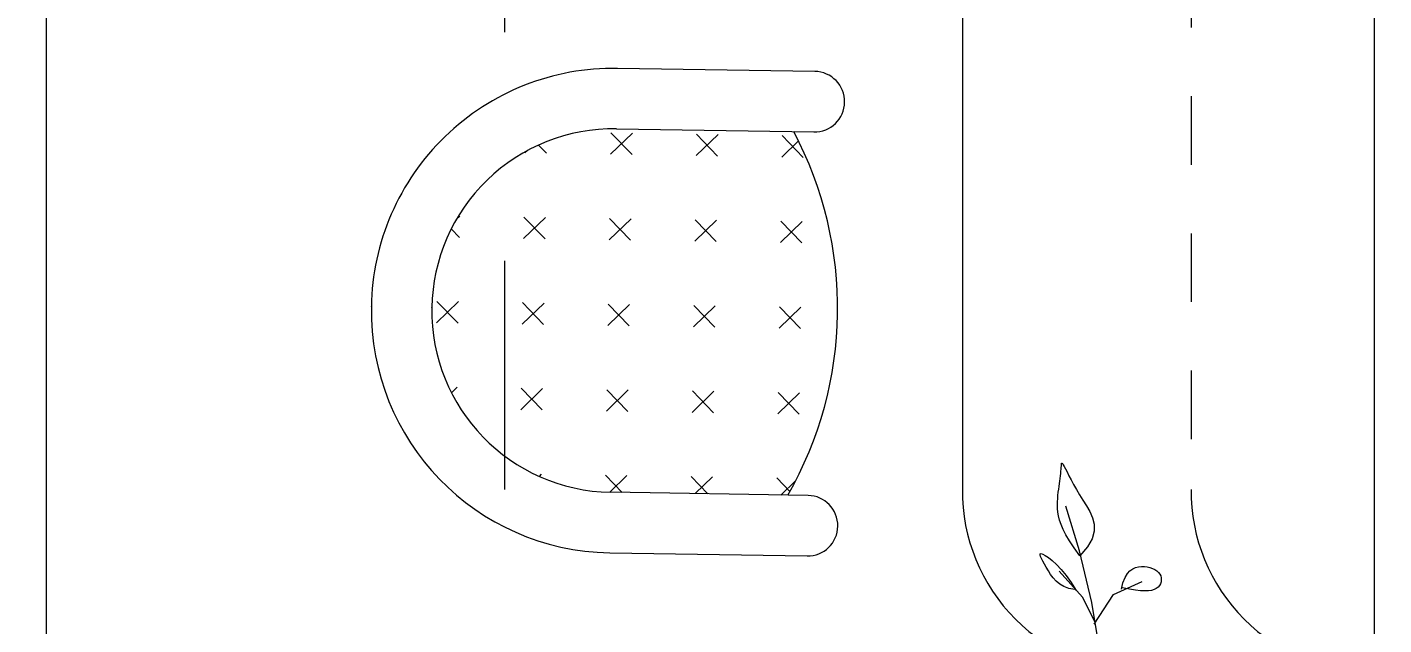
# Model space of a CAD drawing. Header units: centimetres. Extents: x -26724 to 60145, y -23645 to 6771.
# Drawn here: x -10898 to -10749.7, y 1086.1 to 1151.5 of the extents above; entities that cross this region are included whole.
import ezdxf

# ---------------------------------------------------------------- set-up
doc = ezdxf.new("R2010")
doc.units = ezdxf.units.CM
for name, pattern in [('AUSGEZOGEN', [0]), ('DALEKOVOD_VN', [5, 2.5, -2.5]), ('PUNKT2_S9', [0.35, 0.15, -0.1, 0, -0.1])]:
    doc.linetypes.add(name, pattern=pattern)
doc.layers.add('3.IZGLED 2', color=7, linetype='Continuous', lineweight=9, true_color=0x4a4a4a)
doc.layers.add('4.KOTE', color=88, linetype='Continuous', lineweight=15)
doc.layers.add('Moebel', color=252, linetype='PUNKT2_S9', lineweight=13)
doc.styles.get("Standard").update_dxf_attribs({"font": 'calibri.ttf'})
doc.dimstyles.new('ja 1 50', dxfattribs={"dimtxt": 10, "dimasz": 5, "dimexe": 5, "dimexo": 5, "dimgap": 1, "dimtad": 1, "dimdec": 0, "dimtxsty": 'Standard', "dimblk": 'ARCHTICK', "dimcen": 2.5, "dimclrd": 256, "dimclrt": 7, "dimadec": 0, "dimazin": 0, "dimtfac": 1, "dimtdec": 0, "dimtix": 1, "dimtmove": 1, "dimatfit": 3, "dimldrblk": 'ARCHTICK', "dimfxl": 10, "dimfxlon": 1, "dimlwd": 0, "dimlwe": 9, "dimarcsym": 0})

# ---------------------------------------------------------------- blocks, each defined once
blk = doc.blocks.new('ggggt')
at = {"layer": 'Moebel', "color": 91, "linetype": 'AUSGEZOGEN', "lineweight": 18, "transparency": 33554687}
for p, q in [((1566.46, 2052.45, 13.5), (1566.49, 2052.71, 13.5)), ((1566.49, 2052.71, 13.5), (1566.51, 2052.95, 13.5)), ((1566.51, 2052.95, 13.5), (1566.53, 2053.17, 13.5)), ((1566.53, 2053.17, 13.5), (1566.54, 2053.36, 13.5)), ((1566.54, 2053.36, 13.5), (1566.55, 2053.54, 13.5)), ((1566.55, 2053.68, 13.5), (1566.56, 2053.78, 13.5)), ((1566.55, 2053.54, 13.5), (1566.55, 2053.68, 13.5)), ((1566.56, 2053.78, 13.5), (1566.58, 2053.84, 13.5)), ((1566.58, 2053.84, 13.5), (1566.61, 2053.85, 13.5)), ((1566.61, 2053.85, 13.5), (1566.67, 2053.79, 13.5)), ((1566.67, 2053.79, 13.5), (1566.74, 2053.67, 13.5)), ((1566.74, 2053.67, 13.5), (1566.85, 2053.48, 13.5)), ((1566.85, 2053.48, 13.5), (1566.99, 2053.21, 13.5)), ((1566.99, 2053.21, 13.5), (1567.17, 2052.88, 13.5)), ((1567.17, 2052.88, 13.5), (1567.38, 2052.47, 13.5)), ((1566.26, 2050.98, 13.5), (1566.3, 2051.29, 13.5)), ((1566.3, 2051.29, 13.5), (1566.35, 2051.6, 13.5)), ((1566.35, 2051.6, 13.5), (1566.39, 2051.89, 13.5)), ((1566.39, 2051.89, 13.5), (1566.43, 2052.18, 13.5)), ((1566.43, 2052.18, 13.5), (1566.46, 2052.45, 13.5)), ((1567.38, 2052.47, 13.5), (1567.62, 2052.01, 13.5)), ((1567.62, 2052.01, 13.5), (1567.89, 2051.51, 13.5)), ((1567.89, 2051.51, 13.5), (1568.2, 2050.97, 13.5)), ((1566.13, 2049.63, 13.5), (1566.15, 2049.98, 13.5)), ((1566.15, 2049.98, 13.5), (1566.18, 2050.32, 13.5)), ((1566.18, 2050.32, 13.5), (1566.22, 2050.66, 13.5)), ((1566.22, 2050.66, 13.5), (1566.26, 2050.98, 13.5)), ((1568.2, 2050.97, 13.5), (1568.54, 2050.39, 13.5)), ((1568.54, 2050.39, 13.5), (1568.91, 2049.79, 13.5)), ((1568.91, 2049.79, 13.5), (1569.3, 2049.18, 13.5)), ((1566.13, 2049.26, 13.5), (1566.13, 2049.63, 13.5)), ((1566.14, 2048.88, 13.5), (1566.13, 2049.26, 13.5)), ((1566.18, 2048.48, 13.5), (1566.14, 2048.88, 13.5)), ((1566.25, 2048.07, 13.5), (1566.18, 2048.48, 13.5)), ((1568.54, 2044.24, 13.5), (1567.05, 2049.15, 13.5)), ((1569.3, 2049.18, 13.5), (1569.67, 2048.54, 13.5)), ((1569.67, 2048.54, 13.5), (1569.97, 2047.87, 13.5)), ((1566.36, 2047.62, 13.5), (1566.25, 2048.07, 13.5)), ((1566.52, 2047.13, 13.5), (1566.36, 2047.62, 13.5)), ((1566.75, 2046.6, 13.5), (1566.52, 2047.13, 13.5)), ((1569.97, 2047.87, 13.5), (1570.14, 2047.16, 13.5)), ((1570.14, 2047.16, 13.5), (1570.14, 2046.4, 13.5)), ((1567.06, 2046, 13.5), (1566.75, 2046.6, 13.5)), ((1567.45, 2045.33, 13.5), (1567.06, 2046, 13.5)), ((1567.96, 2044.57, 13.5), (1567.45, 2045.33, 13.5)), ((1569.91, 2045.58, 13.5), (1569.41, 2044.69, 13.5)), ((1570.14, 2046.4, 13.5), (1569.91, 2045.58, 13.5)), ((1564.23, 2043.81, 13.5), (1564.25, 2043.91, 13.5)), ((1564.27, 2043.63, 13.5), (1564.23, 2043.81, 13.5)), ((1564.25, 2043.91, 13.5), (1564.34, 2043.95, 13.5)), ((1564.34, 2043.95, 13.5), (1564.52, 2043.9, 13.5)), ((1564.52, 2043.9, 13.5), (1564.79, 2043.76, 13.5)), ((1564.79, 2043.76, 13.5), (1565.14, 2043.53, 13.5)), ((1568.59, 2043.72, 13.5), (1567.96, 2044.57, 13.5)), ((1569.88, 2038.61, 13.5), (1568.54, 2044.24, 13.5)), ((1569.41, 2044.69, 13.5), (1568.59, 2043.72, 13.5)), ((1564.38, 2043.41, 13.5), (1564.27, 2043.63, 13.5)), ((1564.52, 2043.13, 13.5), (1564.38, 2043.41, 13.5)), ((1564.7, 2042.8, 13.5), (1564.52, 2043.13, 13.5)), ((1564.91, 2042.45, 13.5), (1564.7, 2042.8, 13.5)), ((1565.13, 2042.06, 13.5), (1564.91, 2042.45, 13.5)), ((1565.14, 2043.53, 13.5), (1565.56, 2043.19, 13.5)), ((1565.56, 2043.19, 13.5), (1566.03, 2042.76, 13.5)), ((1566.03, 2042.76, 13.5), (1566.54, 2042.22, 13.5)), ((1568.59, 2043.72, 13.5), (1568.59, 2043.72, 13.5)), ((1574.05, 2042.08, 13.5), (1574.35, 2042.3, 13.5)), ((1574.35, 2042.3, 13.5), (1574.67, 2042.44, 13.5)), ((1574.67, 2042.44, 13.5), (1574.99, 2042.51, 13.5)), ((1574.99, 2042.51, 13.5), (1575.32, 2042.54, 13.5)), ((1575.32, 2042.54, 13.5), (1575.64, 2042.53, 13.5)), ((1575.64, 2042.53, 13.5), (1575.94, 2042.49, 13.5)), ((1575.94, 2042.49, 13.5), (1576.24, 2042.42, 13.5)), ((1576.24, 2042.42, 13.5), (1576.51, 2042.32, 13.5)), ((1576.51, 2042.32, 13.5), (1576.76, 2042.2, 13.5)), ((1565.37, 2041.67, 13.5), (1565.13, 2042.06, 13.5)), ((1565.65, 2041.29, 13.5), (1565.37, 2041.67, 13.5)), ((1565.98, 2040.93, 13.5), (1565.65, 2041.29, 13.5)), ((1566.37, 2040.6, 13.5), (1565.98, 2040.93, 13.5)), ((1568.86, 2039.2, 13.5), (1566.32, 2042.02, 13.5)), ((1566.54, 2042.22, 13.5), (1567.08, 2041.57, 13.5)), ((1567.08, 2041.57, 13.5), (1567.62, 2040.79, 13.5)), ((1567.62, 2040.79, 13.5), (1568.16, 2039.9, 13.5)), ((1572.26, 2039.48, 13.5), (1575.37, 2040.9, 13.5)), ((1573.11, 2040.05, 13.5), (1573.29, 2040.76, 13.5)), ((1573.29, 2040.76, 13.5), (1573.51, 2041.33, 13.5)), ((1573.51, 2041.33, 13.5), (1573.77, 2041.77, 13.5)), ((1573.77, 2041.77, 13.5), (1574.05, 2042.08, 13.5)), ((1576.76, 2042.2, 13.5), (1576.98, 2042.05, 13.5)), ((1576.98, 2042.05, 13.5), (1577.16, 2041.89, 13.5)), ((1577.16, 2041.89, 13.5), (1577.31, 2041.7, 13.5)), ((1577.31, 2041.7, 13.5), (1577.41, 2041.5, 13.5)), ((1577.45, 2040.85, 13.5), (1577.38, 2040.64, 13.5)), ((1577.41, 2041.5, 13.5), (1577.47, 2041.29, 13.5)), ((1577.48, 2041.07, 13.5), (1577.45, 2040.85, 13.5)), ((1577.47, 2041.29, 13.5), (1577.48, 2041.07, 13.5)), ((1566.83, 2040.34, 13.5), (1566.37, 2040.6, 13.5)), ((1567.38, 2040.15, 13.5), (1566.83, 2040.34, 13.5)), ((1568.02, 2040.04, 13.5), (1567.38, 2040.15, 13.5)), ((1570.13, 2036.23, 13.5), (1572.26, 2039.48, 13.5)), ((1573.99, 2040.05, 13.5), (1573.25, 2040.19, 13.5)), ((1574.64, 2039.95, 13.5), (1573.99, 2040.05, 13.5)), ((1575.2, 2039.89, 13.5), (1574.64, 2039.95, 13.5)), ((1575.67, 2039.86, 13.5), (1575.2, 2039.89, 13.5)), ((1576.08, 2039.88, 13.5), (1575.67, 2039.86, 13.5)), ((1576.41, 2039.92, 13.5), (1576.08, 2039.88, 13.5)), ((1576.7, 2040.01, 13.5), (1576.41, 2039.92, 13.5)), ((1576.93, 2040.12, 13.5), (1576.7, 2040.01, 13.5)), ((1577.12, 2040.27, 13.5), (1576.93, 2040.12, 13.5)), ((1577.27, 2040.45, 13.5), (1577.12, 2040.27, 13.5)), ((1577.38, 2040.64, 13.5), (1577.27, 2040.45, 13.5)), ((1570.28, 2036.37, 13.5), (1568.86, 2039.2, 13.5)), ((1570.94, 2032.32, 13.5), (1569.88, 2038.61, 13.5))]:
    blk.add_line(p, q, dxfattribs=at)
blk = doc.blocks.new('_ArchTick')
at = {"color": 0, "linetype": 'ByBlock', "const_width": 0.15}
blk.add_lwpolyline([(-0.5, -0.5), (0.5, 0.5)], dxfattribs=at)
blk = doc.blocks.new('*D1843')
at = {"layer": '4.KOTE', "color": 0, "lineweight": 9, "transparency": 16777216}
for p, q in [((-10926.13, 2333.96), (-10926.13, 2348.96)), ((-10816.13, 2334.48), (-10816.13, 2348.96))]:
    blk.add_line(p, q, dxfattribs=at)
at = {"layer": '4.KOTE', "lineweight": 0, "transparency": 16777216}
blk.add_line((-10926.13, 2343.96), (-10816.13, 2343.96), dxfattribs=at)
at = {"layer": 'Defpoints', "color": 0, "transparency": 16777216}
for p in [(-10816.13, 2343.96), (-10816.13, 2298.94, 13.5), (-10926.13, 0, 13.5)]:
    blk.add_point(p, dxfattribs=at)
at = {"layer": '4.KOTE', "lineweight": 0, "transparency": 16777216, "xscale": 5, "yscale": 5, "zscale": 5, "rotation": 180}
blk.add_blockref('_ArchTick', (-10926.13, 2343.96), dxfattribs=at)
at = {"layer": '4.KOTE', "lineweight": 0, "transparency": 16777216, "xscale": 5, "yscale": 5, "zscale": 5}
blk.add_blockref('_ArchTick', (-10816.13, 2343.96), dxfattribs=at)
at = {"layer": '4.KOTE', "color": 7, "transparency": 16777216, "insert": (-10871.13, 2350.09), "char_height": 10, "attachment_point": 5}
blk.add_mtext('110', dxfattribs=at)
blk = doc.blocks.new('*D1934')
at = {"layer": '4.KOTE', "color": 0, "lineweight": 9, "transparency": 16777216}
for p, q in [((-10995.72, 1754.67), (-10995.72, 1769.67)), ((-10845.73, 1754.76), (-10845.73, 1769.67))]:
    blk.add_line(p, q, dxfattribs=at)
at = {"layer": '4.KOTE', "lineweight": 0, "transparency": 16777216}
blk.add_line((-10995.72, 1764.67), (-10845.73, 1764.67), dxfattribs=at)
at = {"layer": 'Defpoints', "color": 0, "transparency": 16777216}
for p in [(-10845.73, 1764.67), (-10845.73, 1647.79, 13.5), (-10995.72, 0, 13.5)]:
    blk.add_point(p, dxfattribs=at)
at = {"layer": '4.KOTE', "lineweight": 0, "transparency": 16777216, "xscale": 5, "yscale": 5, "zscale": 5, "rotation": 180}
blk.add_blockref('_ArchTick', (-10995.72, 1764.67), dxfattribs=at)
at = {"layer": '4.KOTE', "lineweight": 0, "transparency": 16777216, "xscale": 5, "yscale": 5, "zscale": 5}
blk.add_blockref('_ArchTick', (-10845.73, 1764.67), dxfattribs=at)
at = {"layer": '4.KOTE', "color": 7, "transparency": 16777216, "insert": (-10920.73, 1770.79), "char_height": 10, "attachment_point": 5}
blk.add_mtext('150', dxfattribs=at)
blk = doc.blocks.new('*D1939')
at = {"layer": '4.KOTE', "color": 0, "lineweight": 9, "transparency": 16777216}
for p, q in [((-10995.72, 1085.17), (-10995.72, 1071.77)), ((-10845.73, 1076.77), (-10845.73, 1081.77))]:
    blk.add_line(p, q, dxfattribs=at)
at = {"layer": '4.KOTE', "lineweight": 0, "transparency": 16777216}
blk.add_line((-10995.72, 1076.77), (-10845.73, 1076.77), dxfattribs=at)
at = {"layer": 'Defpoints', "color": 0, "transparency": 16777216}
for p in [(-10995.72, 1098.64, 13.5), (-10845.73, 1076.77), (-10845.73, 1076.77)]:
    blk.add_point(p, dxfattribs=at)
at = {"layer": '4.KOTE', "lineweight": 0, "transparency": 16777216, "xscale": 5, "yscale": 5, "zscale": 5, "rotation": 180}
blk.add_blockref('_ArchTick', (-10995.72, 1076.77), dxfattribs=at)
at = {"layer": '4.KOTE', "lineweight": 0, "transparency": 16777216, "xscale": 5, "yscale": 5, "zscale": 5}
blk.add_blockref('_ArchTick', (-10845.73, 1076.77), dxfattribs=at)
at = {"layer": '4.KOTE', "color": 7, "transparency": 16777216, "insert": (-10920.73, 1082.89), "char_height": 10, "attachment_point": 5}
blk.add_mtext('150', dxfattribs=at)

msp = doc.modelspace()

# ---------------------------------------------------------------- linework, layer by layer
at = {"layer": '3.IZGLED 2', "color": 4, "linetype": 'DALEKOVOD_VN', "ltscale": 10}
msp.add_line((-10845.73, 1000.89, 13.5), (-10845.73, 2213.89, 13.5), dxfattribs=at)
at = {"layer": '3.IZGLED 2', "linetype": 'AUSGEZOGEN', "lineweight": 18, "transparency": 33554687}
for p, q in [((-10750.73, 1643.89, 13.5), (-10750.73, 940.89, 13.5)), ((-10750.73, 1494.9, 13.5), (-10750.73, 994.9, 13.5))]:
    msp.add_line(p, q, dxfattribs=at)
at = {"layer": '3.IZGLED 2', "linetype": 'DALEKOVOD_VN', "lineweight": 18, "ltscale": 3, "transparency": 33554687}
msp.add_line((-10750.73, 1643.89, 13.5), (-10750.73, 940.89, 13.5), dxfattribs=at)
at = {"layer": '3.IZGLED 2'}
msp.add_line((-10795.73, 1623.89, 13.5), (-10795.73, 1100.89, 13.5), dxfattribs=at)
at = {"layer": '3.IZGLED 2', "transparency": 33554687}
for p, q in [((-10811.85, 1146.61, 13.5), (-10833.44, 1146.95, 13.5)), ((-10831.8, 1139.85, 13.5), (-10834.18, 1137.55, 13.5)), ((-10831.84, 1137.51, 13.5), (-10834.14, 1139.89, 13.5)), ((-10833.54, 1140.33, 13.5), (-10811.96, 1139.99, 13.5)), ((-10822.44, 1139.7, 13.5), (-10824.82, 1137.4, 13.5)), ((-10822.48, 1137.36, 13.5), (-10824.78, 1139.74, 13.5)), ((-10813.12, 1137.21, 13.5), (-10815.42, 1139.59, 13.5)), ((-10843.26, 1137.97, 13.5), (-10843.54, 1137.7, 13.5)), ((-10841.2, 1137.66, 13.5), (-10842.07, 1138.56, 13.5)), ((-10813.64, 1139.01, 13.5), (-10815.46, 1137.25, 13.5)), ((-10850.67, 1130.79, 13.5), (-10851.05, 1130.43, 13.5)), ((-10841.31, 1130.64, 13.5), (-10843.69, 1128.34, 13.5)), ((-10841.35, 1128.3, 13.5), (-10843.65, 1130.68, 13.5)), ((-10831.95, 1130.49, 13.5), (-10834.33, 1128.19, 13.5)), ((-10831.99, 1128.15, 13.5), (-10834.29, 1130.53, 13.5)), ((-10822.59, 1130.34, 13.5), (-10824.97, 1128.04, 13.5)), ((-10822.63, 1128, 13.5), (-10824.93, 1130.38, 13.5)), ((-10813.23, 1130.19, 13.5), (-10815.61, 1127.89, 13.5)), ((-10813.26, 1127.85, 13.5), (-10815.57, 1130.23, 13.5)), ((-10850.71, 1128.45, 13.5), (-10851.61, 1129.38, 13.5)), ((-10850.82, 1121.43, 13.5), (-10853.2, 1119.12, 13.5)), ((-10850.86, 1119.09, 13.5), (-10853.16, 1121.46, 13.5)), ((-10841.46, 1121.28, 13.5), (-10843.84, 1118.98, 13.5)), ((-10841.5, 1118.94, 13.5), (-10843.8, 1121.32, 13.5)), ((-10860.34, 1120.9, 13.5), (-10860.34, 1120.86, 13.5)), ((-10853.72, 1120.75, 13.5), (-10853.72, 1120.79, 13.5)), ((-10832.1, 1121.13, 13.5), (-10834.48, 1118.83, 13.5)), ((-10832.14, 1118.79, 13.5), (-10834.44, 1121.17, 13.5)), ((-10822.74, 1120.98, 13.5), (-10825.12, 1118.68, 13.5)), ((-10822.78, 1118.64, 13.5), (-10825.08, 1121.02, 13.5)), ((-10813.38, 1120.83, 13.5), (-10815.75, 1118.53, 13.5)), ((-10813.41, 1118.49, 13.5), (-10815.72, 1120.87, 13.5)), ((-10850.97, 1112.07, 13.5), (-10851.58, 1111.47, 13.5)), ((-10841.61, 1111.92, 13.5), (-10843.99, 1109.61, 13.5)), ((-10841.65, 1109.58, 13.5), (-10843.95, 1111.95, 13.5)), ((-10832.25, 1111.77, 13.5), (-10834.63, 1109.46, 13.5)), ((-10832.29, 1109.43, 13.5), (-10834.59, 1111.8, 13.5)), ((-10822.89, 1111.62, 13.5), (-10825.26, 1109.32, 13.5)), ((-10822.92, 1109.28, 13.5), (-10825.23, 1111.66, 13.5)), ((-10813.53, 1111.47, 13.5), (-10815.9, 1109.17, 13.5)), ((-10813.56, 1109.13, 13.5), (-10815.87, 1111.51, 13.5)), ((-10841.76, 1102.56, 13.5), (-10842, 1102.32, 13.5)), ((-10832.91, 1100.56, 13.5), (-10834.74, 1102.44, 13.5)), ((-10832.4, 1102.41, 13.5), (-10834.28, 1100.58, 13.5)), ((-10823.55, 1100.41, 13.5), (-10825.38, 1102.29, 13.5)), ((-10823.04, 1102.26, 13.5), (-10824.92, 1100.43, 13.5)), ((-10814.58, 1100.66, 13.5), (-10816.02, 1102.15, 13.5)), ((-10812.59, 1100.23, 13.5), (-10834.18, 1100.58, 13.5)), ((-10813.94, 1101.86, 13.5), (-10815.56, 1100.28, 13.5)), ((-10834.28, 1093.96, 13.5), (-10812.7, 1093.61, 13.5))]:
    msp.add_line(p, q, dxfattribs=at)
at = {"layer": '3.IZGLED 2', "ltscale": 12, "elevation": 13.5}
msp.add_lwpolyline([(-10345.83, 858.89), (-10490.83, 858.89), (-10490.83, 713.89), (-10570.83, 713.89), (-10570.83, 573.89), (-10755.83, 573.89), (-10755.83, 713.89), (-10770.83, 713.89), (-10770.83, 606.49), (-10895.83, 606.48), (-10895.83, 1818.89), (-10345.83, 1818.89), (-10345.83, 858.89)], dxfattribs=at)
at = {"layer": '3.IZGLED 2', "linetype": 'DALEKOVOD_VN', "ltscale": 3, "elevation": 13.5}
msp.add_lwpolyline([(-10750.73, 1643.9, 0.419151), (-10770.73, 1623.9), (-10770.73, 1100.66)], format="xyb", dxfattribs=at)
at = {"layer": '3.IZGLED 2', "transparency": 33554687}
for centre, radius, start, end in [((-10833.86, 1120.47, 13.5), 26.48, 89.0863, 179.0863), ((-10811.91, 1143.3, 13.5), 3.31, 269.0863, 89.0863), ((-10833.86, 1120.47, 13.5), 19.86, 89.0863, 179.0863), ((-10850.5, 1120.72, 13.5), 41.14, 330.1898, 27.9829), ((-10833.86, 1120.44, 13.5), 26.48, 179.0863, 269.0863), ((-10833.86, 1120.44, 13.5), 19.86, 179.0863, 269.0863), ((-10812.65, 1096.92, 13.5), 3.31, 269.0863, 89.0863)]:
    msp.add_arc(centre, radius, start, end, dxfattribs=at)
at = {"layer": '3.IZGLED 2'}
for centre in [(-10775.9, 1100.72, 13.5), (-10750.9, 1100.72, 13.5)]:
    msp.add_arc(centre, 19.83, 179.5179, 270.4821, dxfattribs=at)

# ---------------------------------------------------------------- block references
msp.add_blockref('ggggt', (-12351.46, -950.08, 13.5), dxfattribs=at)

# ---------------------------------------------------------------- dimensions: what is measured, and where the dimension line sits
at = {"layer": '4.KOTE'}
for base, p1, p2, picture, middle in [((-10816.13, 2343.96), (-10926.13, 0, 13.5), (-10816.13, 2298.94, 13.5), '*D1843', (-10871.13, 2350.09)), ((-10845.73, 1764.67), (-10995.72, 0, 13.5), (-10845.73, 1647.79, 13.5), '*D1934', (-10920.73, 1770.79)), ((-10845.73, 1076.77), (-10995.72, 1098.64, 13.5), (-10845.73, 1076.77), '*D1939', (-10920.73, 1082.89))]:
    dim = msp.add_linear_dim(base=base, p1=p1, p2=p2, dimstyle='ja 1 50', dxfattribs=at)
    dim.commit()
    dim.dimension.update_dxf_attribs({"geometry": picture, "text_midpoint": middle})

doc.saveas('drawing.dxf')
